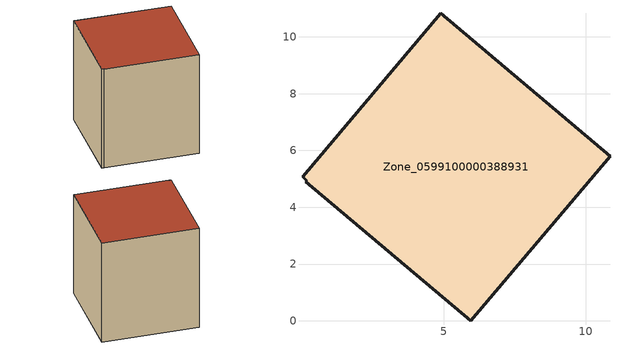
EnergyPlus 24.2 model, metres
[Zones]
Zone_0599100000388931
 floor ground (C_G): 5.96,0 0.15,4.9 0.19,4.94 0.03,5.07 4.9,10.84 10.86,5.79 z0.11
 wall outside (C_F): 4.9,10.84 0.03,5.07 0.19,4.94 0.15,4.9 5.96,0 10.86,5.79 4.9,10.84 z0.11:8.93
 roof outside (C_R): 0.03,5.07 0.19,4.94 0.15,4.9 5.96,0 10.86,5.79 4.9,10.84 z8.93
[BUILDING]
Pand.0599100000388931: North Axis=0; Terrain=City; Loads Convergence Tolerance Value=0.04; Temperature Convergence Tolerance Value=0.4; Solar Distribution=FullExterior; Maximum Number of Warmup Days=25; Minimum Number of Warmup Days=1
[Site:Location]
Rotterdam.The.Hague.AP_ZH_NLD Design_Conditions: Latitude=51.96; Longitude=4.45; Time Zone=1; Elevation=-4.5
[SITE:GROUNDTEMPERATURE:BUILDINGSURFACE]
18, 18, 18, 18, 18, 18, 18, 18, 18, 18, 18, 18
[MATERIAL] Thermal Absorptance=0.9; Solar Absorptance=0.7; Visible Absorptance=0.7
Name | Roughness | Thickness | Conductivity | Density | Specific Heat
G.D.1992-2005 | MediumSmooth | 0.15 | 0.06 | 540 | 1210
F.D.1992-2005 | Rough | 0.3 | 0.12 | 1920 | 840
R.D.1992-2005 | MediumRough | 0.2 | 0.08 | 1500 | 1000
[CONSTRUCTION]
C_G: G.D.1992-2005
C_F: F.D.1992-2005
C_R: R.D.1992-2005
[ZONE]
Zone_0599100000388931: Type=1; Multiplier=1; Ceiling Height=Autocalculate; Volume=Autocalculate; Floor Area=autocalculate; Part of Total Floor Area=Yes
[ZONEINFILTRATION:DESIGNFLOWRATE]
Infil_Zone_0599100000388931: Zone or ZoneList or Space or SpaceList=Zone_0599100000388931; Schedule=AlwaysOn; Design Flow Rate Calculation Method=Flow/Area; Flow Rate per Floor Area=0.0021; Constant Term Coefficient=1; Temperature Term Coefficient=0; Velocity Term Coefficient=0; Velocity Squared Term Coefficient=0
[HVACTEMPLATE:ZONE:IDEALLOADSAIRSYSTEM]
Zone_0599100000388931: Maximum Heating Supply Air Temperature=50; Minimum Cooling Supply Air Temperature=13; Maximum Heating Supply Air Humidity Ratio=0.0156; Minimum Cooling Supply Air Humidity Ratio=0.0077; Heating Limit=NoLimit; Cooling Limit=NoLimit; Dehumidification Control Type=ConstantSensibleHeatRatio; Cooling Sensible Heat Ratio=0.7; Dehumidification Setpoint=60; Humidification Control Type=None; Humidification Setpoint=30; Outdoor Air Method=None; Outdoor Air Flow Rate per Person=0.00944; Outdoor Air Flow Rate per Zone Floor Area=0; Outdoor Air Flow Rate per Zone=0; Demand Controlled Ventilation Type=None; Outdoor Air Economizer Type=NoEconomizer; Heat Recovery Type=None; Sensible Heat Recovery Effectiveness=0.7; Latent Heat Recovery Effectiveness=0.65
[ZONECONTROL:THERMOSTAT]
ThermostatControl_Zone_0599100000388931: Zone or ZoneList=Zone_0599100000388931; Control Type Schedule=DualSetpointControlType; Control 1=Thermostat_Zone_0599100000388931; Temperature Difference Between Cutout And Setpoint=0
[THERMOSTATSETPOINT:DUALSETPOINT]
Thermostat_Zone_0599100000388931: Heating Setpoint Temperature Schedule=HeatingSetpoint_Zone_0599100000388931; Cooling Setpoint Temperature Schedule=CoolingSetpoint_Zone_0599100000388931
[SCHEDULE:COMPACT]
HeatingSetpoint_Zone_0599100000388931: Through: 12/31, For: AllDays, Until: 24:00, 21
CoolingSetpoint_Zone_0599100000388931: Through: 12/31, For: AllDays, Until: 24:00, 24
DualSetpointControlType: Through: 12/31, For: AllDays, Until: 24:00, 4
AlwaysOn: Through: 12/31, For: AllDays, Until: 24:00, 1
